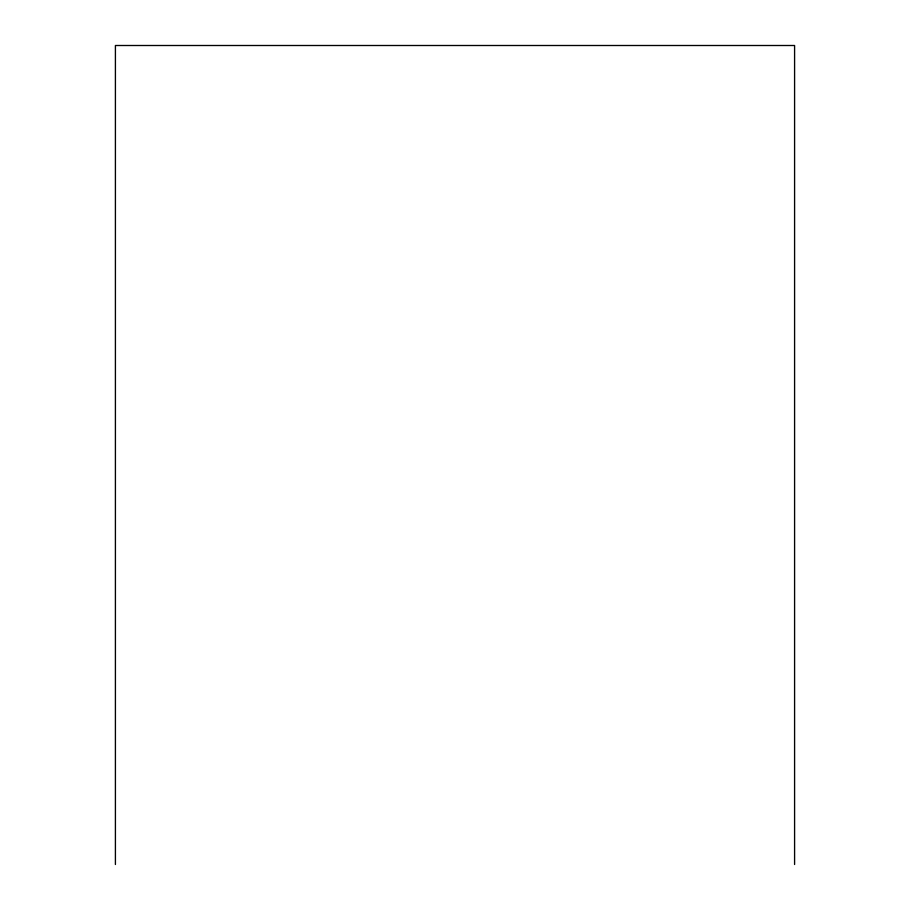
<?xml version="1.0" encoding="UTF-8"?>
<svg xmlns="http://www.w3.org/2000/svg" width="910" height="910" viewBox="0 0 910 910"><rect width="100%" height="100%" fill="white"/><g stroke="black" fill="none" stroke-linecap="round" stroke-linejoin="round"><path stroke-width="1.36" d="M794.589 864.5L794.589 45.5L115.411 45.5L115.411 864.5"/></g></svg>
